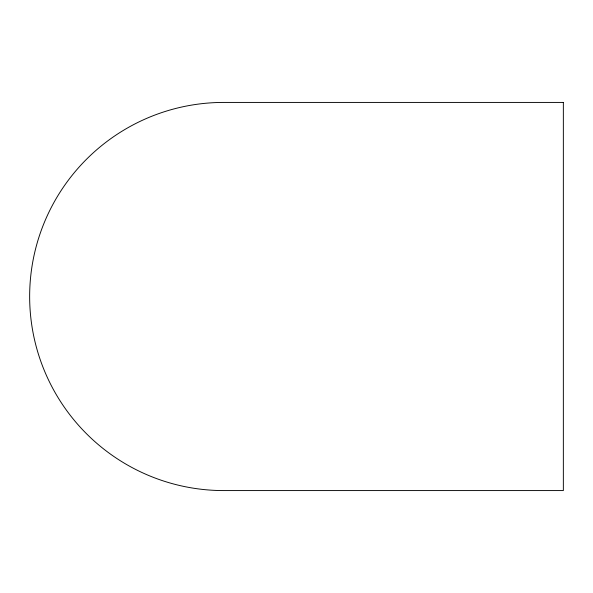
<?xml version="1.0" encoding="UTF-8"?>
<svg xmlns="http://www.w3.org/2000/svg" width="593" height="593" viewBox="0 0 593 593"><rect width="100%" height="100%" fill="white"/><g stroke="black" fill="none" stroke-linecap="round" stroke-linejoin="round"><path stroke-width="0.89" d="M563.35 102.426L223.724 102.426A194.074 194.074 0 0 0 29.65 296.5A194.074 194.074 0 0 0 223.724 490.574L563.35 490.574L563.35 102.426"/></g></svg>
